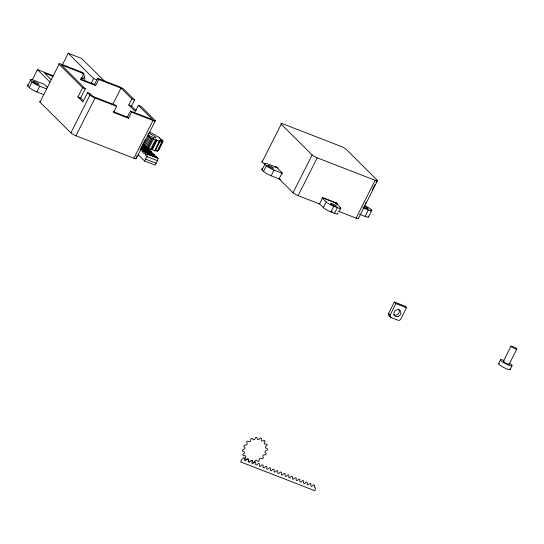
<?xml version="1.0" encoding="UTF-8"?>
<svg xmlns="http://www.w3.org/2000/svg" width="544" height="544" viewBox="0 0 544 544"><rect width="100%" height="100%" fill="white"/><g stroke="black" fill="none" stroke-linecap="round" stroke-linejoin="round"><path stroke-width="0.82" d="M140.474 150.185L140.876 150.579L142.27 149.015L142.671 149.416L142.072 151.776L142.474 152.177L143.868 150.613L154.877 155.128L143.868 150.613M144.269 151.008L143.677 153.374L144.078 153.775L145.472 152.204L156.482 156.726L145.472 152.204M145.874 152.606L145.282 154.972L145.683 155.366L147.07 153.802L158.086 158.318L157.495 160.684L155.19 165.138L144.582 161.017L138.026 154.496M144.582 161.017L146.88 156.57L147.472 154.204L147.07 153.802M151.28 153.51L151.674 151.932L151.273 151.538L141.42 147.716M151.47 149.811L156.244 140.359L152.667 138.441L151.701 138.421L146.928 147.873L147.893 147.893L151.47 149.811L156.359 139.917L159.984 141.542L155.21 150.987L151.586 149.369M156.244 140.359L156.359 139.917M43.88 94.649L36.836 91.916A6.453 1.156 26.8 0 1 29.22 87.557L27.676 86.02L30.546 80.356A6.453 1.156 26.8 0 1 33.538 80.111L44.492 84.361L47.294 87.149M32.001 80.437L37.461 69.632L53.135 75.718M29.22 87.557L32.082 81.886L30.546 80.356M36.836 91.916L39.698 86.244L46.743 88.978M135.905 158.107A4.304 0.768 26.8 0 1 133.912 158.27L75.963 135.782A4.304 0.768 26.8 0 1 70.883 132.872L39.977 102.088L59.072 64.287A4.304 0.768 26.8 0 1 61.064 64.131L82.695 72.522L83.858 73.678L80.784 79.764L95.69 85.551L98.763 79.458L97.6 78.309L94.527 84.395L95.69 85.551M62.247 65.09L68.231 53.244L81.641 58.453L104.7 81.416M128.513 118.245L127.357 117.096L130.431 111.003L131.594 112.159L128.513 118.245L113.608 112.465L116.688 106.372L115.525 105.223L93.072 96.506L90.277 93.724L87.564 92.67L82.872 101.959L77.914 97.022L82.606 87.734L59.072 64.287M83.382 100.817L80.628 98.07L85.32 88.788L61.397 64.96L83.858 73.678M91.032 83.749L93.65 78.567L68.231 53.244M70.883 132.872L89.978 95.078L87.564 92.67M75.963 135.782L95.057 97.981L116.688 106.372M112.737 104.455L121.006 88.094L98.763 79.458M154.238 121.822L154.999 120.306L141.059 106.42L138.346 105.366L135.272 111.452L128.778 104.985L131.852 98.899L121.006 88.094M136.211 110.745L131.492 106.039L134.565 99.953L124.093 89.522A4.304 0.768 26.8 0 0 119.014 86.618L97.6 78.309M133.912 158.27L153.007 120.469A4.304 0.768 26.8 0 0 154.999 120.306M136.286 157.352L137.054 155.842M140.107 149.79L140.869 148.281M142.78 144.5L145.452 139.21M136.218 158.658L155.312 120.856M144.303 145.221L148.709 136.496L151.701 138.421M144.881 146.445L149.654 136.993M145.921 147.39L150.695 137.945M147.893 147.893L152.667 138.441M148.832 148.301L153.605 138.849M150.552 149.457L155.326 140.005M152.374 149.627L157.148 140.175M154.516 150.81L159.29 141.365M159.011 142.229L159.746 140.774L162.35 141.78L157.576 151.232L154.972 150.226M160.215 141.311L160.738 139.543L162.173 139.856L158.977 137.897L159.65 137.748L158.923 137.244L155.999 135.871L155.795 135.279L150.205 132.348L149.24 132.328M160.269 142.004L161.004 140.549L162.996 141.284L158.222 150.736L162.976 141.052L160.949 139.856M157.209 151.259L161.983 141.814M264.466 164.261L262.14 161.942L281.234 124.141A4.304 0.768 26.8 0 1 283.227 123.978L341.176 146.465A4.304 0.768 26.8 0 1 346.256 149.376L377.162 180.159L376.013 182.43M280.616 179.438L271.184 175.78A6.453 1.156 26.8 0 1 263.568 171.421L262.024 169.884L264.894 164.213A6.453 1.156 26.8 0 1 267.886 163.975L278.106 167.94M263.568 171.421L266.431 165.75L264.894 164.213M274.999 167.64L275.686 166.287L282.173 172.754L279.099 178.84L293.046 192.726A4.304 0.768 26.8 0 0 298.119 195.636L319.532 203.946L322.612 197.853L337.518 203.64L336.831 204.993M271.184 175.78L274.047 170.109L282.696 173.468M293.046 192.726L312.14 154.924L281.234 124.141M298.119 195.636L317.213 157.835L375.163 180.322A4.304 0.768 26.8 0 0 377.162 180.159M337.484 213.085A6.453 1.156 26.8 0 1 334.485 213.33L330.949 211.956A6.453 1.156 26.8 0 1 323.333 207.597L326.203 201.926L322.028 197.771M330.949 211.956L333.819 206.292L337.355 207.658A6.453 1.156 26.8 0 0 340.347 207.42L339.633 208.835M335.675 203.837L336.355 202.484M334.485 213.33L337.355 207.658M338.3 211.228L356.068 218.124L375.163 180.322M365.323 203.599L366.085 202.082M372.198 189.985L374.87 184.695M358.38 218.511L377.475 180.71M359.55 214.261L365.065 216.403L368.329 209.95A6.453 1.156 26.8 0 0 371.416 209.807A6.453 1.156 26.8 0 0 364.188 205.544M370.593 211.14L371.321 209.705M368.526 216.988L371.79 210.535M388.627 313.392L394.352 302.056L404.96 306.17L406.504 307.707L400.778 319.042A2.149 1.856 -45.1 0 1 398.052 320.246L390.98 317.506L389.436 315.969A2.149 1.856 -45.1 0 1 388.627 313.392L390.164 314.928A2.149 1.856 -45.1 0 0 390.98 317.506M390.164 314.928L395.896 303.586L394.352 302.056M498.59 363.664L500.528 359.829M503.384 361.325L511.02 346.202M509.157 364.208L516.793 349.085A3.23 0.578 26.8 0 0 512.904 346.555A3.23 0.578 26.8 0 0 512.06 347.249A3.23 0.578 26.8 0 0 516.759 349.139M510.122 369.458L512.033 365.677M339.313 211.174L340.816 208.243M161.004 140.549L162.35 141.78M159.746 140.774L159.236 140.706L159.984 141.542M147.043 136.027L148.709 136.496M93.65 78.567L96.805 79.791M81.117 77.908L82.953 78.615A13.457 6.358 -68.8 0 1 84.504 77.16M80.41 78.914L94.527 84.395M131.852 98.899L134.565 99.953M128.778 104.985L131.492 106.039M82.606 87.734L85.32 88.788M52.802 76.289L44.492 73.066L51 79.546M130.431 111.003L152.674 119.632L138.346 105.366M131.594 112.159L153.007 120.469M77.914 97.022L80.628 98.07M362.834 207.822L368.329 209.95M113.234 111.615L127.357 117.096M323 197.785L335.573 202.66L340.347 207.42M143.351 144.568L145.268 145.554L142.99 144.67M142.678 145.275L146.866 147.145L142.324 145.384M142.004 145.989L148.471 148.743L142.406 146.39M141.338 146.703L150.076 150.341L141.739 147.104M141.066 147.818L151.674 151.932M142.27 149.015L153.279 153.53L142.671 149.416M147.472 154.204L158.086 158.318M146.88 156.57L157.495 160.684M145.534 159.127L156.142 163.248M395.896 303.586L406.504 307.707M251.158 460.55L252.076 460.904L252.001 463.23L252.926 463.583L254.837 461.978L255.755 462.332L255.68 464.658L256.605 465.011L258.516 463.406L259.434 463.76L259.359 466.086L260.277 466.439L262.194 464.828L263.112 465.188L263.038 467.507L263.956 467.867L265.873 466.256L266.791 466.616L266.716 468.935L267.634 469.295L269.545 467.684L270.47 468.044L270.395 470.363L271.313 470.723L273.224 469.112L274.149 469.472L274.074 471.791L274.992 472.151L276.903 470.54L277.821 470.893L277.753 473.219L278.671 473.572L280.582 471.968L281.5 472.321L281.432 474.647L282.35 475L284.26 473.396L285.178 473.749L285.104 476.075L286.028 476.428L287.939 474.824L288.857 475.177L288.782 477.503L289.707 477.856L291.618 476.252L292.536 476.605L292.461 478.931L293.379 479.284L295.297 477.673L296.215 478.033L296.14 480.352L297.058 480.712L298.976 479.101L299.894 479.461L299.819 481.78L300.737 482.14L302.648 480.529L303.572 480.889L303.498 483.208L304.416 483.568L306.326 481.957L307.251 482.317L307.176 484.636L308.094 484.996L310.005 483.385L310.923 483.745L310.855 486.064L311.773 486.424L313.684 484.813L314.602 485.166L314.527 487.492L315.452 487.846L314.928 490.756L240.659 461.931L241.89 459.306L243.8 457.694L244.718 458.048L244.65 460.374L245.568 460.727L247.479 459.122L248.397 459.476L248.329 461.802L249.247 462.155L251.389 460.312L252.341 460.476L253.171 462.516L254.211 462.468L255.462 460.333L256.462 460.108L258.06 461.557L259.06 461.115L259.468 458.776L260.358 458.191L262.487 458.83L263.296 458.062L262.786 455.879L263.439 455.029L265.771 454.757L266.268 453.771L264.928 452.078L265.234 451.085L267.417 449.949L267.526 448.909L265.554 447.957L265.465 446.978L267.172 445.142L266.873 444.196L264.574 444.135L264.112 443.319L265.071 441.068L264.411 440.368L262.133 441.204L261.372 440.674L261.44 438.348L260.522 437.995L258.611 439.606L257.652 439.443L256.829 437.396L255.789 437.444L254.538 439.579L253.538 439.81L251.94 438.355L250.934 438.797L250.532 441.136L249.642 441.721L247.513 441.082L246.704 441.85L247.207 444.033L246.561 444.89L244.229 445.155L243.732 446.141L245.072 447.834L244.766 448.827L242.583 449.963L242.474 451.01L244.446 451.962L244.528 452.934L242.828 454.77L243.127 455.716L245.426 455.777L245.888 456.593L244.922 458.844L245.582 459.544L247.867 458.708L248.628 459.238L248.554 461.564L249.478 461.917M156.57 150.498L157.576 151.232M319.158 203.436L323.333 207.597M143.262 143.555L143.664 143.956M37.461 69.632L49.871 82.001M148.634 133.321A5.379 0.959 26.8 0 1 154.85 136.639A5.379 0.959 26.8 0 1 154.272 137.775A5.379 0.959 26.8 0 1 147.907 134.742M39.698 86.244A6.453 1.156 26.8 0 1 32.082 81.886M27.676 86.02A6.453 1.156 26.8 0 1 28.145 85.027M82.872 73.522A13.457 6.358 -68.8 0 1 84.701 80.981M82.613 78.05A6.453 3.053 -68.8 0 1 82.953 78.615M95.057 97.981A4.304 0.768 26.8 0 1 89.978 95.078M39.977 102.088A4.304 0.768 26.8 0 1 40.521 101.47M317.213 157.835A4.304 0.768 26.8 0 1 312.14 154.924M358.19 218.09A4.304 0.768 26.8 0 1 356.068 218.124M262.14 161.942A4.304 0.768 26.8 0 1 262.446 161.282M364.215 206.251A3.23 0.578 26.8 0 1 368.002 208.78A3.23 0.578 26.8 0 1 363.542 207.074M368.057 216.158A6.453 1.156 26.8 0 1 365.065 216.403M274.047 170.109A6.453 1.156 26.8 0 1 266.431 165.75M262.024 169.884A6.453 1.156 26.8 0 1 262.494 168.892M333.819 206.292A6.453 1.156 26.8 0 1 326.203 201.926M332.676 212.004A3.23 0.578 26.8 0 1 332.241 211.874M509.449 363.229A6.453 1.156 26.8 0 1 510.408 365.67A6.453 1.156 26.8 0 1 501.507 361.189A6.453 1.156 26.8 0 1 503.962 360.461M510 368.988A6.453 1.156 26.8 0 1 503.642 367.472A6.453 1.156 26.8 0 1 499.222 363.46M508.926 363.793A3.23 0.578 26.8 0 1 507.831 364.065A3.23 0.578 26.8 0 1 504.111 362.148A3.23 0.578 26.8 0 1 504.023 361.27M398.745 309.284A3.767 3.25 -45.1 0 1 398.222 313.881A3.767 3.25 -45.1 0 1 393.632 314.704M34.286 82.593A3.23 0.578 26.8 0 0 38.978 84.483A3.23 0.578 26.8 0 0 35.122 81.899A3.23 0.578 26.8 0 0 34.286 82.593M268.634 166.45A3.23 0.578 26.8 0 0 273.326 168.341A3.23 0.578 26.8 0 0 269.47 165.757A3.23 0.578 26.8 0 0 268.634 166.45M331.643 204.483A3.23 0.578 26.8 0 0 336.342 206.373A3.23 0.578 26.8 0 0 332.479 203.796A3.23 0.578 26.8 0 0 331.643 204.483M397.99 316.547A3.767 3.25 -45.1 0 0 400.071 310.576A3.767 3.25 -45.1 0 0 394.074 312.501A3.767 3.25 -45.1 0 0 397.99 316.547"/></g></svg>
